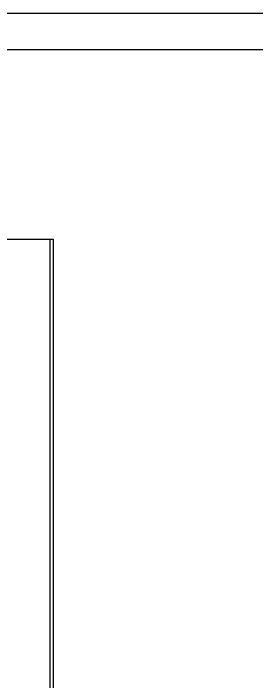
# Model space of a CAD drawing. Header units: millimetres. Extents: x 32626 to 72822, y 60047 to 123188.
# Drawn here: x 49928 to 50373, y 61860 to 63084 of the extents above; entities that cross this region are included whole.
import ezdxf

# ---------------------------------------------------------------- set-up
doc = ezdxf.new("R2010")
doc.units = ezdxf.units.MM
doc.header["$LTSCALE"] = 10
for name, color, linetype in [('1轮廓实线层', 7, 'Continuous'), ('2细线层', 4, 'Continuous'), ('图框层', 7, 'Continuous')]:
    doc.layers.add(name, color=color, linetype=linetype)

msp = doc.modelspace()

# ---------------------------------------------------------------- linework, layer by layer
at = {"layer": '1轮廓实线层'}
for p, q in [((49300.3, 62670.9), (50000.3, 62670.9)), ((49994.8, 61158.1), (49994.8, 62670.9)), ((50000.3, 62670.9), (50000.3, 60770.9))]:
    msp.add_line(p, q, dxfattribs=at)
at = {"layer": '2细线层'}
msp.add_line((51753.2, 63084.4), (47793.2, 63084.4), dxfattribs=at)
at = {"layer": '图框层'}
msp.add_line((51686.5, 63017.8), (47959.8, 63017.8), dxfattribs=at)

doc.saveas('drawing.dxf')
